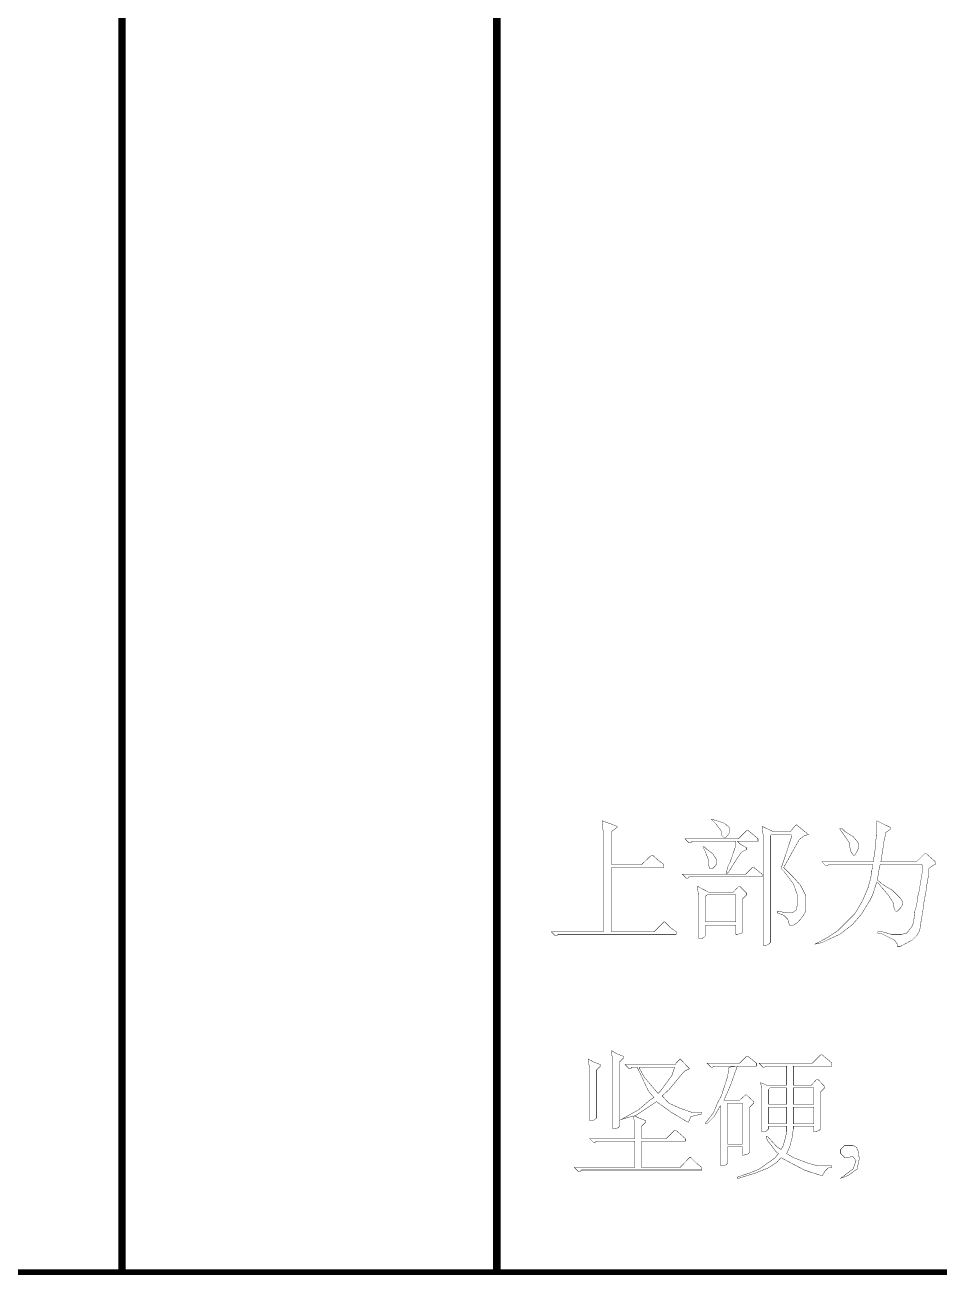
# Model space of a CAD drawing. Extents: x 94 to 452, y -72 to 1042.
# Drawn here: x 208.64 to 233.05, y 11.01 to 44.41 of the extents above; entities that cross this region are included whole.
import ezdxf

# ---------------------------------------------------------------- set-up
doc = ezdxf.new("R2010")
doc.units = 0
doc.header["$MEASUREMENT"] = 0
doc.layers.add('TREE_LAYER', color=7, linetype='Continuous')

msp = doc.modelspace()

# ---------------------------------------------------------------- linework, layer by layer
at = {"layer": 'TREE_LAYER'}
for points, const_width, elevation in [([(211.22612, 93.001716), (211.22612, 11.113007)], 0.2, 81.888709), ([(221.22612, 93.001716), (221.22612, 11.113007)], 0.2, 81.888709), ([(224.035579, 23.168888), (224.035579, 23.168888), (224.035579, 23.113986), (224.06303, 22.894378), (224.06303, 20.204182), (224.06303, 20.204182), (222.676756, 20.204182), (222.78656, 20.094378), (222.827736, 20.094378), (222.855187, 20.135555), (226.01205, 20.135555), (226.01205, 20.204182), (225.861069, 20.313986), (225.710089, 20.464967), (225.682638, 20.464967), (225.421854, 20.204182), (224.296363, 20.204182), (224.282638, 20.204182), (224.282638, 21.919869), (224.296363, 21.919869), (225.682638, 21.919869), (225.682638, 22.002222), (225.531658, 22.112026), (225.380677, 22.24928), (225.353226, 22.24928), (225.092442, 22.002222), (224.296363, 22.002222), (224.282638, 22.002222), (224.282638, 22.880653), (224.419893, 22.976731), (224.433618, 22.990457), (224.433618, 23.017908), (224.227736, 23.100261), (224.214011, 23.100261), (224.035579, 23.168888), (224.035579, 23.168888)], 0.01, 6006), ([(226.959109, 23.210065), (226.945383, 23.210065), (227.068913, 23.086535), (227.206167, 22.908104), (227.233618, 22.770849), (227.274795, 22.729673), (227.343422, 22.729673), (227.425775, 22.839476), (227.425775, 22.990457), (227.302246, 23.100261), (227.096363, 23.168888), (227.041462, 23.182614), (226.959109, 23.210065), (226.959109, 23.210065)], 0.01, 6006), ([(229.223814, 23.059084), (229.196363, 23.045359), (229.059109, 22.880653), (228.592442, 22.880653), (228.304207, 23.017908), (228.331658, 22.784575), (228.331658, 19.833594), (228.427736, 19.84732), (228.482638, 19.874771), (228.523814, 19.915947), (228.523814, 22.770849), (228.551265, 22.7983), (229.072834, 22.7983), (229.100285, 22.770849), (228.81205, 21.892418), (228.894403, 21.810065), (229.141462, 21.480653), (229.251265, 21.164967), (229.251265, 20.931633), (229.210089, 20.794378), (229.210089, 20.780653), (229.114011, 20.712026), (228.935579, 20.712026), (228.729697, 20.753202), (228.702246, 20.753202), (228.702246, 20.712026), (228.880677, 20.643398), (228.990481, 20.533594), (229.031658, 20.382614), (229.141462, 20.382614), (229.251265, 20.451241), (229.361069, 20.574771), (229.470873, 20.753202), (229.470873, 21.164967), (229.333618, 21.439476), (229.114011, 21.686535), (228.880677, 21.919869), (229.292442, 22.661045), (229.429697, 22.770849), (229.539501, 22.7983), (229.223814, 23.059084), (229.223814, 23.059084)], 0.01, 6006), ([(231.364991, 23.168888), (231.364991, 23.168888), (231.364991, 22.784575), (231.351265, 22.784575), (231.33754, 22.606143), (231.323814, 22.468888), (231.323814, 22.427712), (231.268913, 22.070849), (229.896363, 22.070849), (230.006167, 21.961045), (230.047344, 21.961045), (230.074795, 22.002222), (231.255187, 22.002222), (231.255187, 21.988496), (231.255187, 21.988496), (231.255187, 21.94732), (231.227736, 21.82379), (231.227736, 21.796339), (231.214011, 21.727712), (231.214011, 21.700261), (231.172834, 21.521829), (231.159109, 21.494378), (231.145383, 21.412026), (230.980677, 21.027712), (230.843422, 20.794378), (230.774795, 20.684575), (230.321854, 20.231633), (230.006167, 20.025751), (229.717932, 19.874771), (229.910089, 19.915947), (230.074795, 19.9983), (230.376756, 20.135555), (230.733618, 20.410065), (230.761069, 20.451241), (230.953226, 20.670849), (231.172834, 21.027712), (231.255187, 21.192418), (231.364991, 21.535555), (231.392442, 21.521829), (231.461069, 21.425751), (231.584599, 21.288496), (231.694403, 21.151241), (231.804207, 20.97281), (231.831658, 20.794378), (231.872834, 20.753202), (231.914011, 20.753202), (231.996363, 20.835555), (232.051265, 20.931633), (232.051265, 21.013986), (231.982638, 21.110065), (231.790481, 21.302222), (231.502246, 21.480653), (231.378716, 21.590457), (231.433618, 21.919869), (231.447344, 21.933594), (231.447344, 21.974771), (231.461069, 22.002222), (232.559109, 22.002222), (232.572834, 21.988496), (232.572834, 21.768888), (232.490481, 21.274771), (232.476756, 21.24732), (232.449305, 21.082614), (232.449305, 21.055163), (232.421854, 20.890457), (232.380677, 20.766927), (232.366952, 20.643398), (232.353226, 20.519869), (232.353226, 20.492418), (232.31205, 20.355163), (232.161069, 20.163006), (232.023814, 20.135555), (231.996363, 20.135555), (231.749305, 20.135555), (231.515971, 20.204182), (231.392442, 20.204182), (231.392442, 20.163006), (231.474795, 20.163006), (231.831658, 19.984575), (231.914011, 19.874771), (231.914011, 19.806143), (231.982638, 19.806143), (232.31205, 19.984575), (232.435579, 20.108104), (232.490481, 20.204182), (232.504207, 20.245359), (232.531658, 20.341437), (232.545383, 20.492418), (232.572834, 20.643398), (232.572834, 20.684575), (232.600285, 20.808104), (232.600285, 20.876731), (232.682638, 21.315947), (232.682638, 21.357124), (232.751265, 21.755163), (232.751265, 21.892418), (232.902246, 22.002222), (232.929697, 22.002222), (232.929697, 22.070849), (232.682638, 22.290457), (232.641462, 22.290457), (232.421854, 22.070849), (231.474795, 22.070849), (231.474795, 22.084575), (231.543422, 22.52379), (231.543422, 22.564967), (231.584599, 22.743398), (231.584599, 22.839476), (231.721854, 22.935555), (231.721854, 22.94928), (231.721854, 22.990457), (231.364991, 23.168888), (231.364991, 23.168888)], 0.01, 6006), ([(227.933618, 22.908104), (227.892442, 22.908104), (227.672834, 22.688496), (226.245383, 22.688496), (226.355187, 22.578692), (226.396363, 22.578692), (226.43754, 22.619869), (227.604207, 22.619869), (227.604207, 22.619869), (227.604207, 22.510065), (227.453226, 22.070849), (227.384599, 21.933594), (227.343422, 21.741437), (226.176756, 21.741437), (226.28656, 21.631633), (226.327736, 21.631633), (226.355187, 21.67281), (228.304207, 21.67281), (228.304207, 21.741437), (228.084599, 21.919869), (228.043422, 21.919869), (227.864991, 21.741437), (227.357148, 21.741437), (227.357148, 21.741437), (227.425775, 21.82379), (227.604207, 22.112026), (227.755187, 22.331633), (227.892442, 22.400261), (227.892442, 22.441437), (227.714011, 22.551241), (227.645383, 22.619869), (227.645383, 22.619869), (228.194403, 22.619869), (228.194403, 22.688496), (227.933618, 22.908104), (227.933618, 22.908104)], 0.01, 6006), ([(230.445383, 22.94928), (230.376756, 22.94928), (230.472834, 22.812026), (230.623814, 22.592418), (230.664991, 22.359084), (230.733618, 22.24928), (230.774795, 22.24928), (230.843422, 22.359084), (230.884599, 22.468888), (230.884599, 22.551241), (230.815971, 22.64732), (230.733618, 22.743398), (230.514011, 22.880653), (230.445383, 22.94928), (230.445383, 22.94928)], 0.01, 6006), ([(226.766952, 22.468888), (226.725775, 22.468888), (226.794403, 22.331633), (226.876756, 22.112026), (226.876756, 21.988496), (226.904207, 21.892418), (226.904207, 21.892418), (226.98656, 21.892418), (227.055187, 21.961045), (227.096363, 22.029673), (227.096363, 22.112026), (227.055187, 22.180653), (226.98656, 22.290457), (226.835579, 22.400261), (226.766952, 22.468888), (226.766952, 22.468888)], 0.01, 6006), ([(226.58852, 21.412026), (226.574795, 21.412026), (226.574795, 21.384575), (226.615971, 21.164967), (226.615971, 20.025751), (226.698324, 20.025751), (226.753226, 20.053202), (226.794403, 20.094378), (226.794403, 20.382614), (226.808128, 20.382614), (227.604207, 20.382614), (227.604207, 20.382614), (227.604207, 20.135555), (227.645383, 20.135555), (227.755187, 20.163006), (227.782638, 20.204182), (227.782638, 21.082614), (227.892442, 21.192418), (227.892442, 21.233594), (227.714011, 21.412026), (227.672834, 21.412026), (227.535579, 21.261045), (226.876756, 21.261045), (226.58852, 21.412026), (226.58852, 21.412026)], 0.01, 6006), ([(226.835579, 21.192418), (226.835579, 21.192418), (227.604207, 21.192418), (227.604207, 21.192418), (227.604207, 20.464967), (227.604207, 20.464967), (226.808128, 20.464967), (226.794403, 20.464967), (226.794403, 21.151241), (226.835579, 21.192418), (226.835579, 21.192418)], 0.01, 6006), ([(226.118153, 16.807667), (226.008349, 16.697863), (225.994623, 16.656686), (224.649525, 16.656686), (224.759329, 16.546882), (224.800506, 16.546882), (224.827957, 16.588059), (224.978937, 16.588059), (224.978937, 16.574333), (225.267172, 15.956686), (225.418153, 15.778255), (225.308349, 15.709627), (225.006388, 15.448843), (224.539721, 15.188059), (224.855408, 15.284137), (224.869133, 15.270412), (224.910309, 15.064529), (224.910309, 14.680216), (224.896584, 14.680216), (223.702466, 14.680216), (223.81227, 14.570412), (223.839721, 14.570412), (223.880898, 14.611588), (224.896584, 14.611588), (224.910309, 14.597863), (224.910309, 13.911588), (224.896584, 13.911588), (223.290702, 13.911588), (223.400506, 13.801784), (223.441682, 13.801784), (223.482859, 13.842961), (226.694623, 13.842961), (226.694623, 13.911588), (226.557368, 14.021392), (226.406388, 14.172373), (226.365211, 14.172373), (226.118153, 13.911588), (225.088741, 13.911588), (225.088741, 13.911588), (225.088741, 14.597863), (225.088741, 14.611588), (226.255408, 14.611588), (226.255408, 14.680216), (226.008349, 14.899824), (225.967172, 14.899824), (225.747564, 14.680216), (225.088741, 14.680216), (225.088741, 14.680216), (225.088741, 15.009627), (225.198545, 15.119431), (225.198545, 15.160608), (225.020113, 15.229235), (224.910309, 15.284137), (224.896584, 15.284137), (224.910309, 15.297863), (224.951486, 15.311588), (225.48678, 15.668451), (225.884819, 15.380216), (226.324035, 15.119431), (226.33776, 15.119431), (226.406388, 15.270412), (226.694623, 15.339039), (226.694623, 15.380216), (226.433839, 15.380216), (226.118153, 15.49002), (225.816192, 15.627274), (225.63776, 15.819431), (225.816192, 15.984137), (226.227957, 16.478255), (226.365211, 16.546882), (226.118153, 16.807667), (226.118153, 16.807667)], 0.01, 6006), ([(223.66129, 16.807667), (223.66129, 16.807667), (223.66129, 16.780216), (223.702466, 16.560608), (223.702466, 15.160608), (223.771094, 15.160608), (223.839721, 15.188059), (223.880898, 15.229235), (223.880898, 16.505706), (223.990702, 16.61551), (223.990702, 16.656686), (223.81227, 16.725314), (223.66129, 16.807667), (223.66129, 16.807667)], 0.01, 6006), ([(224.292662, 17.027274), (224.278937, 17.027274), (224.278937, 16.999824), (224.320113, 16.780216), (224.320113, 14.941), (224.388741, 14.941), (224.457368, 14.968451), (224.498545, 15.009627), (224.498545, 16.725314), (224.608349, 16.835118), (224.608349, 16.876294), (224.429917, 16.944922), (224.292662, 17.027274), (224.292662, 17.027274)], 0.01, 6006), ([(227.929917, 16.876294), (227.888741, 16.876294), (227.710309, 16.697863), (226.831878, 16.697863), (226.941682, 16.588059), (226.982859, 16.588059), (227.010309, 16.61551), (227.58678, 16.61551), (227.600506, 16.61551), (227.4358, 16.588059), (227.422074, 16.588059), (227.394623, 16.409627), (227.380898, 16.354725), (227.380898, 16.327274), (227.229917, 15.860608), (227.229917, 15.846882), (227.120113, 15.641), (227.010309, 15.380216), (226.790702, 15.09198), (226.790702, 15.078255), (226.831878, 15.078255), (227.024035, 15.270412), (227.188741, 15.558647), (227.202466, 15.544922), (227.202466, 13.952765), (227.284819, 13.952765), (227.339721, 13.980216), (227.380898, 14.021392), (227.380898, 14.460608), (227.380898, 14.460608), (227.778937, 14.460608), (227.778937, 14.460608), (227.778937, 14.241), (227.820113, 14.241), (227.916192, 14.268451), (227.971094, 14.309627), (227.971094, 15.517471), (228.080898, 15.627274), (228.080898, 15.668451), (227.888741, 15.846882), (227.86129, 15.846882), (227.710309, 15.709627), (227.298545, 15.709627), (227.284819, 15.709627), (227.31227, 15.737078), (227.31227, 15.764529), (227.490702, 16.176294), (227.490702, 16.19002), (227.641682, 16.61551), (227.641682, 16.61551), (228.149525, 16.61551), (228.149525, 16.697863), (227.929917, 16.876294), (227.929917, 16.876294)], 0.01, 6006), ([(229.906388, 16.917471), (229.865211, 16.917471), (229.645604, 16.697863), (228.218153, 16.697863), (228.327957, 16.588059), (228.369133, 16.588059), (228.410309, 16.61551), (228.945604, 16.61551), (228.959329, 16.61551), (228.959329, 16.107667), (228.945604, 16.107667), (228.424035, 16.107667), (228.259329, 16.176294), (228.300506, 16.011588), (228.300506, 14.858647), (228.369133, 14.858647), (228.43776, 14.899824), (228.478937, 14.941), (228.478937, 15.009627), (228.478937, 15.009627), (228.945604, 15.009627), (228.959329, 15.009627), (228.959329, 14.858647), (228.904427, 14.611588), (228.890702, 14.584137), (228.876976, 14.501784), (228.808349, 14.39198), (228.698545, 14.460608), (228.43776, 14.748843), (228.410309, 14.748843), (228.43776, 14.652765), (228.451486, 14.625314), (228.684819, 14.323353), (228.739721, 14.282176), (228.657368, 14.172373), (228.231878, 13.870412), (227.971094, 13.760608), (227.957368, 13.760608), (227.641682, 13.650804), (227.641682, 13.623353), (227.682859, 13.623353), (228.122074, 13.760608), (228.465211, 13.897863), (228.698545, 14.048843), (228.808349, 14.172373), (229.425996, 13.842961), (229.590702, 13.788059), (229.892662, 13.69198), (229.906388, 13.69198), (229.920113, 13.705706), (229.975015, 13.801784), (230.084819, 13.911588), (230.167172, 13.911588), (230.167172, 13.952765), (229.782859, 13.952765), (229.590702, 14.007667), (229.5358, 14.021392), (229.178937, 14.158647), (229.13776, 14.172373), (228.959329, 14.282176), (229.069133, 14.529235), (229.069133, 14.584137), (229.096584, 14.652765), (229.124035, 14.844922), (229.13776, 14.941), (229.13776, 15.009627), (229.13776, 15.009627), (229.68678, 15.009627), (229.68678, 15.009627), (229.68678, 14.858647), (229.727957, 14.858647), (229.824035, 14.899824), (229.865211, 14.941), (229.865211, 15.929235), (229.975015, 16.039039), (229.975015, 16.06649), (229.796584, 16.258647), (229.755408, 16.258647), (229.618153, 16.107667), (229.13776, 16.107667), (229.13776, 16.107667), (229.13776, 16.61551), (229.13776, 16.61551), (230.167172, 16.61551), (230.167172, 16.697863), (229.906388, 16.917471), (229.906388, 16.917471)], 0.01, 6006), ([(225.020113, 16.574333), (225.020113, 16.588059), (225.967172, 16.588059), (225.967172, 16.574333), (225.898545, 16.368451), (225.596584, 15.956686), (225.527957, 15.888059), (225.294623, 16.162569), (225.157368, 16.327274), (225.020113, 16.574333), (225.020113, 16.574333)], 0.01, 6006), ([(228.506388, 16.025314), (228.520113, 16.039039), (228.945604, 16.039039), (228.959329, 16.025314), (228.959329, 15.599824), (228.945604, 15.599824), (228.478937, 15.599824), (228.478937, 15.599824), (228.478937, 15.997863), (228.506388, 16.025314), (228.506388, 16.025314)], 0.01, 6006), ([(229.13776, 16.025314), (229.13776, 16.039039), (229.68678, 16.039039), (229.68678, 16.025314), (229.68678, 15.599824), (229.68678, 15.599824), (229.13776, 15.599824), (229.13776, 15.599824), (229.13776, 16.025314), (229.13776, 16.025314)], 0.01, 6006), ([(227.380898, 15.627274), (227.380898, 15.627274), (227.778937, 15.627274), (227.778937, 15.627274), (227.778937, 14.542961), (227.778937, 14.529235), (227.380898, 14.529235), (227.380898, 14.542961), (227.380898, 15.627274), (227.380898, 15.627274)], 0.01, 6006), ([(228.478937, 15.517471), (228.478937, 15.517471), (228.945604, 15.517471), (228.959329, 15.517471), (228.959329, 15.09198), (228.945604, 15.078255), (228.478937, 15.078255), (228.478937, 15.09198), (228.478937, 15.517471), (228.478937, 15.517471)], 0.01, 6006), ([(229.13776, 15.517471), (229.13776, 15.517471), (229.68678, 15.517471), (229.68678, 15.517471), (229.68678, 15.09198), (229.68678, 15.078255), (229.13776, 15.078255), (229.13776, 15.09198), (229.13776, 15.517471), (229.13776, 15.517471)], 0.01, 6006), ([(230.729917, 14.501784), (230.510309, 14.501784), (230.400506, 14.39198), (230.400506, 14.282176), (230.510309, 14.172373), (230.729917, 14.199824), (230.81227, 14.09002), (230.729917, 13.870412), (230.400506, 13.623353), (230.592662, 13.69198), (230.839721, 13.870412), (230.894623, 14.131196), (230.880898, 14.309627), (230.825996, 14.446882), (230.729917, 14.501784), (230.729917, 14.501784)], 0.01, 6006), ([(449.22612, 11.113007), (409.22612, 11.113007), (106.22612, 11.113007), (96.22612, 11.113007)], 0.15, 353)]:
    msp.add_lwpolyline(points, dxfattribs=dict(at, const_width=const_width, elevation=elevation))

doc.saveas('drawing.dxf')
